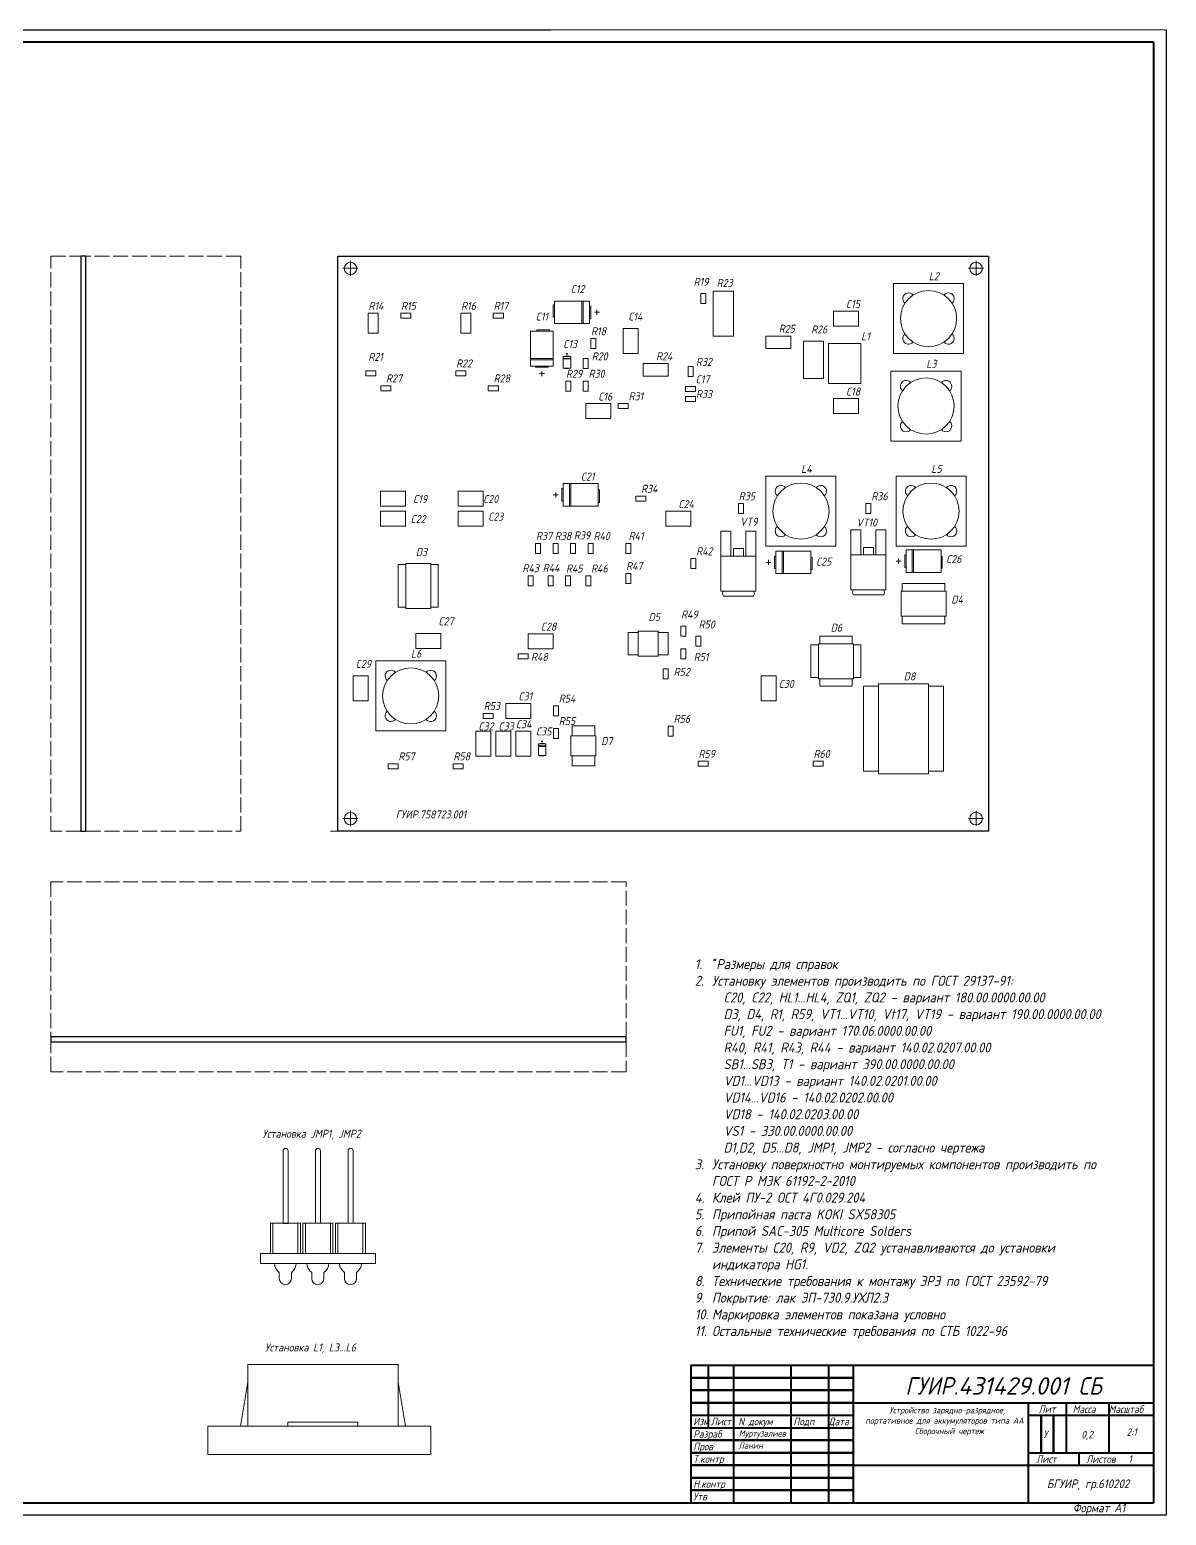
# Model space of a CAD drawing. Header units: millimetres. Extents: x 1142 to 3824, y -37 to 1280.
# Drawn here: x 2384 to 2838, y -3 to 591 of the extents above; entities that cross this region are included whole.
import ezdxf

# ---------------------------------------------------------------- set-up
doc = ezdxf.new("R2010")
doc.units = ezdxf.units.MM
doc.header["$LTSCALE"] = 0.5
doc.linetypes.add('ACAD_ISO02W100', pattern=[15, 12, -3])
doc.linetypes.add('осевая2', pattern=[28.575, 19.05, -3.175, 3.175, -3.175])
doc.layers.get('0').update_dxf_attribs({"lineweight": 60})
for name, color, linetype in [('1-оси', 1, 'осевая2'), ('RAHMEN025', 7, 'Continuous'), ('TopOverlay', 2, 'Continuous')]:
    doc.layers.add(name, color=color, linetype=linetype)
doc.layers.add('TXT', color=220, linetype='Continuous', lineweight=20)
doc.layers.add('Рамка', color=7, linetype='Continuous', lineweight=60)
doc.styles.get("Standard").update_dxf_attribs({"font": 'isocpeui.ttf', "width": 0.9})

msp = doc.modelspace()

# ---------------------------------------------------------------- linework, layer by layer
at = {"color": 0, "lineweight": 40}
for p, q in [((2833, 585.75), (2018, 585.75)), ((2833, 1.75), (2833, 585.75)), ((2018, 1.75), (2833, 1.75))]:
    msp.add_line(p, q, dxfattribs=at)
at = {"color": 0}
for p, q in [((2648, 51.75), (2713, 51.75)), ((2648, 46.75), (2713, 46.75)), ((2788, 36.75), (2788, 21.75)), ((2793, 36.75), (2793, 21.75)), ((2648, 26.75), (2713, 26.75)), ((2648, 21.75), (2713, 21.75)), ((2648, 11.75), (2713, 11.75)), ((2648, 6.75), (2713, 6.75))]:
    msp.add_line(p, q, dxfattribs=at)
at = {"color": 0, "linetype": 'Continuous'}
for p, q in [((2648, 41.75), (2713, 41.75)), ((2713, 16.75), (2648, 16.75))]:
    msp.add_line(p, q, dxfattribs=at)
at = {"color": 0, "lineweight": 40}
for points in [[(2648, 56.75), (2833, 56.75)], [(2648, 56.75), (2648, 1.75)], [(2655, 56.75), (2655, 31.75)], [(2665, 56.75), (2665, 1.75)], [(2688, 56.75), (2688, 1.75)], [(2703, 56.75), (2703, 1.75)], [(2713, 1.75), (2713, 56.75)], [(2713, 41.75), (2833, 41.75)], [(2783, 1.75), (2783, 41.75)], [(2798, 41.75), (2798, 22.75), (2798, 21.75)], [(2815, 41.75), (2815, 21.75)], [(2648, 36.75), (2713, 36.75)], [(2783, 36.75), (2833, 36.75)], [(2648, 31.75), (2713, 31.75)], [(2783, 21.75), (2833, 21.75)], [(2803, 21.75), (2803, 16.75)], [(2713, 16.75), (2833, 16.75)]]:
    msp.add_lwpolyline(points, dxfattribs=at)
at = {"layer": 'RAHMEN025', "color": 0}
for p, q in [((2838, 590.75), (2838, -3.25)), ((2838, -3.25), (1998, -3.25))]:
    msp.add_line(p, q, dxfattribs=at)
at = {"layer": 'TopOverlay', "color": 0, "linetype": 'ACAD_ISO02W100', "lineweight": 13}
for p, q in [((2392.23, 270.26), (2392.23, 500.26)), ((2392.23, 500.26), (2404.23, 500.26)), ((2468.23, 500.26), (2406.23, 500.26)), ((2468.23, 270.26), (2468.23, 500.26)), ((2404.23, 270.26), (2392.23, 270.26)), ((2406.23, 270.26), (2468.23, 270.26)), ((2622.23, 250), (2392.23, 250)), ((2392.23, 250), (2392.23, 188)), ((2622.23, 188), (2622.23, 250)), ((2392.23, 174), (2392.23, 186)), ((2622.23, 186), (2622.23, 174)), ((2622.23, 174), (2392.23, 174))]:
    msp.add_line(p, q, dxfattribs=at)
at = {"layer": 'TopOverlay', "color": 0, "lineweight": 30}
for p, q in [((2406.23, 500.26), (2404.23, 500.26)), ((2404.23, 500.26), (2404.23, 270.26)), ((2406.23, 270.26), (2406.23, 500.26)), ((2507, 500.26), (2767, 500.26)), ((2507, 270.26), (2507, 500.26)), ((2767, 500.26), (2767, 270.26)), ((2404.23, 270.26), (2406.23, 270.26)), ((2767, 270.26), (2507, 270.26)), ((2622.23, 188), (2392.23, 188)), ((2392.23, 188), (2392.23, 186)), ((2392.23, 186), (2622.23, 186)), ((2622.23, 186), (2622.23, 188))]:
    msp.add_line(p, q, dxfattribs=at)
at = {"layer": 'TopOverlay', "color": 0, "lineweight": 13}
for p, q in [((2507, 500.26), (2509.5, 500.26)), ((2515, 495.38), (2509, 495.38)), ((2512, 498.38), (2512, 492.38)), ((2765, 495.38), (2759, 495.38)), ((2762, 498.38), (2762, 492.38)), ((2729, 489.26), (2729, 461.26)), ((2757, 489.26), (2729, 489.26)), ((2757, 461.26), (2757, 489.26)), ((2607.5, 482.26), (2593.5, 482.26)), ((2593.5, 482.26), (2593.5, 473.26)), ((2604.5, 473.26), (2604.5, 482.26)), ((2606.5, 482.26), (2605, 482.26)), ((2605, 482.26), (2605, 473.26)), ((2607.5, 473.26), (2607.5, 482.26)), ((2654, 485.26), (2652, 485.26)), ((2652, 485.26), (2652, 481.26)), ((2652, 481.26), (2654, 481.26)), ((2654, 481.26), (2654, 485.26)), ((2665, 486.26), (2657, 486.26)), ((2657, 486.26), (2657, 468.26)), ((2665, 486.26), (2665, 468.26)), ((2523.09, 477.38), (2519.09, 477.38)), ((2519.09, 477.38), (2519.09, 469.38)), ((2523.09, 469.38), (2523.09, 477.38)), ((2532.09, 477.38), (2532.09, 475.38)), ((2536.09, 477.38), (2532.09, 477.38)), ((2532.09, 475.38), (2536.09, 475.38)), ((2536.09, 475.38), (2536.09, 477.38)), ((2560.09, 477.38), (2556.09, 477.38)), ((2556.09, 477.38), (2556.09, 469.38)), ((2560.09, 469.38), (2560.09, 477.38)), ((2569.09, 477.38), (2569.09, 475.38)), ((2573.09, 477.38), (2569.09, 477.38)), ((2569.09, 475.38), (2573.09, 475.38)), ((2573.09, 475.38), (2573.09, 477.38)), ((2593, 475.76), (2593, 480.76)), ((2593, 480.76), (2593.5, 480.76)), ((2593.5, 475.76), (2593, 475.76)), ((2593.5, 475.26), (2593.5, 475.76)), ((2607.5, 480.26), (2608, 480.26)), ((2607.5, 475.26), (2608, 475.26)), ((2608, 475.26), (2608, 480.26)), ((2608, 480.26), (2608, 480.26)), ((2609.5, 477.76), (2611.5, 477.76)), ((2610.5, 478.76), (2610.5, 476.76)), ((2715, 478.26), (2705, 478.26)), ((2705, 478.26), (2705, 472.26)), ((2715, 472.26), (2715, 478.26)), ((2519.09, 469.38), (2523.09, 469.38)), ((2556.09, 469.38), (2560.09, 469.38)), ((2593, 470.26), (2584, 470.26)), ((2584, 470.26), (2584, 456.26)), ((2586, 470.26), (2586.5, 470.26)), ((2586.5, 470.26), (2586.5, 470.76)), ((2586.5, 470.76), (2591.5, 470.76)), ((2591.5, 470.76), (2591.5, 470.26)), ((2593, 456.26), (2593, 470.26)), ((2593.5, 473.26), (2607.5, 473.26)), ((2627, 471.26), (2621, 471.26)), ((2621, 471.26), (2621, 461.26)), ((2627, 461.26), (2627, 471.26)), ((2705, 472.26), (2715, 472.26)), ((2610, 467.26), (2608, 467.26)), ((2608, 467.26), (2608, 463.26)), ((2610, 463.26), (2610, 467.26)), ((2657, 468.26), (2665, 468.26)), ((2688, 468.26), (2678, 468.26)), ((2678, 468.26), (2678, 463.26)), ((2688, 463.26), (2688, 468.26)), ((2693, 466.26), (2693, 451.26)), ((2701, 466.26), (2693, 466.26)), ((2701, 466.26), (2701, 451.26)), ((2716, 465.26), (2703, 465.26)), ((2703, 465.26), (2703, 449.26)), ((2716, 449.26), (2716, 465.26)), ((2584, 459.26), (2593, 459.26)), ((2593, 458.76), (2584, 458.76)), ((2593, 457.26), (2593, 458.76)), ((2597, 460.09), (2597, 455.42)), ((2600, 460.09), (2597, 460.09)), ((2597, 459.76), (2597, 459.26)), ((2597, 459.26), (2600, 459.26)), ((2600, 459.09), (2597, 459.09)), ((2599.33, 460.26), (2597.67, 460.26)), ((2597.67, 460.26), (2597.67, 460.26)), ((2597.67, 460.09), (2597.67, 460.26)), ((2598.17, 461.09), (2598.83, 461.09)), ((2598.5, 460.76), (2598.5, 461.42)), ((2599.33, 460.09), (2599.33, 460.26)), ((2600, 455.42), (2600, 460.09)), ((2607, 459.26), (2605, 459.26)), ((2605, 459.26), (2605, 455.26)), ((2607, 455.26), (2607, 459.26)), ((2608, 463.26), (2610, 463.26)), ((2621, 461.26), (2627, 461.26)), ((2678, 463.26), (2688, 463.26)), ((2729, 461.26), (2757, 461.26)), ((2518.09, 454.38), (2518.09, 452.38)), ((2522.09, 454.38), (2518.09, 454.38)), ((2518.09, 452.38), (2522.09, 452.38)), ((2522.09, 452.38), (2522.09, 454.38)), ((2554.09, 454.38), (2554.09, 452.38)), ((2558.09, 454.38), (2554.09, 454.38)), ((2554.09, 452.38), (2558.09, 452.38)), ((2558.09, 452.38), (2558.09, 454.38)), ((2584, 456.26), (2593, 456.26)), ((2586, 456.26), (2586, 455.76)), ((2586, 455.76), (2591, 455.76)), ((2589.5, 453.26), (2587.5, 453.26)), ((2588.5, 454.26), (2588.5, 452.26)), ((2591, 456.26), (2591, 455.76)), ((2591, 455.76), (2591, 455.76)), ((2597, 455.42), (2600, 455.42)), ((2597.5, 455.26), (2597.5, 455.42)), ((2599.17, 455.26), (2597.5, 455.26)), ((2599.33, 455.42), (2599.17, 455.42)), ((2599.17, 455.42), (2599.17, 455.26)), ((2605, 455.26), (2607, 455.26)), ((2639, 457.26), (2629, 457.26)), ((2629, 457.26), (2629, 452.26)), ((2629, 452.26), (2639, 452.26)), ((2639, 452.26), (2639, 457.26)), ((2648.91, 456.15), (2646.91, 456.15)), ((2646.91, 456.15), (2646.91, 452.15)), ((2646.91, 452.15), (2648.91, 452.15)), ((2648.91, 452.15), (2648.91, 456.15)), ((2728, 454.26), (2728, 426.26)), ((2756, 454.26), (2728, 454.26)), ((2756, 426.26), (2756, 454.26)), ((2524.09, 448.38), (2524.09, 446.38)), ((2528.09, 448.38), (2524.09, 448.38)), ((2524.09, 446.38), (2528.09, 446.38)), ((2528.09, 446.38), (2528.09, 448.38)), ((2567.09, 448.38), (2567.09, 446.38)), ((2571.09, 448.38), (2567.09, 448.38)), ((2567.09, 446.38), (2571.09, 446.38)), ((2571.09, 446.38), (2571.09, 448.38)), ((2600, 450.26), (2598, 450.26)), ((2598, 450.26), (2598, 446.26)), ((2598, 446.26), (2600, 446.26)), ((2600, 446.26), (2600, 450.26)), ((2607, 450.26), (2605, 450.26)), ((2605, 450.26), (2605, 446.26)), ((2605, 446.26), (2607, 446.26)), ((2607, 446.26), (2607, 450.26)), ((2645.91, 448.15), (2645.91, 446.15)), ((2649.91, 448.15), (2645.91, 448.15)), ((2645.91, 446.15), (2649.91, 446.15)), ((2649.91, 446.15), (2649.91, 448.15)), ((2693, 451.26), (2701, 451.26)), ((2703, 449.26), (2716, 449.26)), ((2616, 441.26), (2606, 441.26)), ((2606, 441.26), (2606, 435.26)), ((2616, 435.26), (2616, 441.26)), ((2619, 441.26), (2619, 439.26)), ((2623, 441.26), (2619, 441.26)), ((2623, 439.26), (2623, 441.26)), ((2645.91, 444.15), (2645.91, 442.15)), ((2649.91, 444.15), (2645.91, 444.15)), ((2645.91, 442.15), (2649.91, 442.15)), ((2649.91, 442.15), (2649.91, 444.15)), ((2715, 443.26), (2705, 443.26)), ((2705, 443.26), (2705, 437.26)), ((2715, 437.26), (2715, 443.26)), ((2606, 435.26), (2616, 435.26)), ((2619, 439.26), (2623, 439.26)), ((2705, 437.26), (2715, 437.26)), ((2728, 426.26), (2756, 426.26)), ((2678, 412.26), (2678, 384.26)), ((2706, 412.26), (2678, 412.26)), ((2706, 384.26), (2706, 412.26)), ((2730, 412.26), (2730, 384.26)), ((2758, 412.26), (2730, 412.26)), ((2758, 384.26), (2758, 412.26)), ((2534, 406.26), (2524, 406.26)), ((2524, 406.26), (2524, 400.26)), ((2534, 400.26), (2534, 406.26)), ((2565, 406.26), (2555, 406.26)), ((2555, 406.26), (2555, 400.26)), ((2565, 400.26), (2565, 406.26)), ((2595, 404.76), (2593, 404.76)), ((2594, 403.76), (2594, 405.76)), ((2597, 407.26), (2596.5, 407.26)), ((2596.5, 407.26), (2596.5, 402.26)), ((2611, 409.26), (2597, 409.26)), ((2597, 409.26), (2597, 400.26)), ((2599.5, 400.26), (2599.5, 409.26)), ((2600, 409.26), (2600, 400.26)), ((2611, 400.26), (2611, 409.26)), ((2611, 407.26), (2611, 406.76)), ((2611, 406.76), (2611.5, 406.76)), ((2611.5, 406.76), (2611.5, 401.76)), ((2626, 404.26), (2626, 402.26)), ((2630, 404.26), (2626, 404.26)), ((2630, 402.26), (2630, 404.26)), ((2524, 400.26), (2534, 400.26)), ((2534, 398.26), (2524, 398.26)), ((2524, 398.26), (2524, 392.26)), ((2534, 392.26), (2534, 398.26)), ((2555, 400.26), (2565, 400.26)), ((2565, 398.26), (2555, 398.26)), ((2555, 398.26), (2555, 392.26)), ((2565, 392.26), (2565, 398.26)), ((2596.5, 402.26), (2596.5, 402.26)), ((2597, 402.26), (2596.5, 402.26)), ((2597, 400.26), (2611, 400.26)), ((2598, 400.26), (2599.5, 400.26)), ((2611.5, 401.76), (2611, 401.76)), ((2626, 402.26), (2630, 402.26)), ((2648, 398.26), (2638, 398.26)), ((2638, 398.26), (2638, 392.26)), ((2648, 392.26), (2648, 398.26)), ((2669, 401.26), (2667, 401.26)), ((2667, 401.26), (2667, 397.26)), ((2669, 397.26), (2669, 401.26)), ((2720, 401.26), (2718, 401.26)), ((2718, 401.26), (2718, 397.26)), ((2720, 397.26), (2720, 401.26)), ((2524, 392.26), (2534, 392.26)), ((2555, 392.26), (2565, 392.26)), ((2638, 392.26), (2648, 392.26)), ((2667, 397.26), (2669, 397.26)), ((2718, 397.26), (2720, 397.26)), ((2660, 380.26), (2660, 390.26)), ((2660, 390.26), (2664, 390.26)), ((2664, 380.26), (2664, 390.26)), ((2674, 390.26), (2670, 390.26)), ((2670, 380.26), (2670, 390.26)), ((2674, 380.26), (2674, 390.26)), ((2712, 380.76), (2712, 390.76)), ((2712, 390.76), (2716, 390.76)), ((2716, 380.76), (2716, 390.76)), ((2726, 390.76), (2722, 390.76)), ((2722, 380.76), (2722, 390.76)), ((2726, 380.76), (2726, 390.76)), ((2587.99, 385.38), (2585.99, 385.38)), ((2585.99, 385.38), (2585.99, 381.38)), ((2585.99, 381.38), (2587.99, 381.38)), ((2587.99, 381.38), (2587.99, 385.38)), ((2594.99, 385.38), (2592.99, 385.38)), ((2592.99, 385.38), (2592.99, 381.38)), ((2592.99, 381.38), (2594.99, 381.38)), ((2594.99, 381.38), (2594.99, 385.38)), ((2601.99, 385.38), (2599.99, 385.38)), ((2599.99, 385.38), (2599.99, 381.38)), ((2599.99, 381.38), (2601.99, 381.38)), ((2601.99, 381.38), (2601.99, 385.38)), ((2608.99, 385.38), (2606.99, 385.38)), ((2606.99, 385.38), (2606.99, 381.38)), ((2606.99, 381.38), (2608.99, 381.38)), ((2608.99, 381.38), (2608.99, 385.38)), ((2623.99, 385.38), (2621.99, 385.38)), ((2621.99, 385.38), (2621.99, 381.38)), ((2621.99, 381.38), (2623.99, 381.38)), ((2623.99, 381.38), (2623.99, 385.38)), ((2674, 380.26), (2660, 380.26)), ((2660, 380.26), (2660, 366.26)), ((2665, 380.26), (2665, 383.26)), ((2665, 383.26), (2669, 383.26)), ((2669, 380.26), (2669, 383.26)), ((2674, 366.26), (2674, 380.26)), ((2678, 384.26), (2706, 384.26)), ((2682, 380.26), (2681.5, 380.26)), ((2681.5, 380.26), (2681.5, 375.26)), ((2696, 382.26), (2682, 382.26)), ((2682, 382.26), (2682, 373.26)), ((2684.5, 373.26), (2684.5, 382.26)), ((2685, 382.26), (2685, 373.26)), ((2696, 373.26), (2696, 382.26)), ((2696, 380.26), (2696, 379.76)), ((2726, 380.76), (2712, 380.76)), ((2712, 380.76), (2712, 366.76)), ((2717, 380.76), (2717, 383.76)), ((2717, 383.76), (2721, 383.76)), ((2721, 380.76), (2721, 383.76)), ((2726, 366.76), (2726, 380.76)), ((2730, 384.26), (2758, 384.26)), ((2734, 380.76), (2733.5, 380.76)), ((2733.5, 380.76), (2733.5, 375.76)), ((2748, 382.76), (2734, 382.76)), ((2734, 382.76), (2734, 373.76)), ((2736.5, 373.76), (2736.5, 382.76)), ((2737, 382.76), (2737, 373.76)), ((2748, 373.76), (2748, 382.76)), ((2748, 380.76), (2748, 380.26)), ((2748, 380.26), (2748.5, 380.26)), ((2748.5, 380.26), (2748.5, 375.26)), ((2531.09, 359.88), (2531.09, 376.88)), ((2531.09, 376.88), (2534.09, 376.88)), ((2544.09, 377.38), (2534.09, 377.38)), ((2534.09, 377.38), (2534.09, 359.38)), ((2544.09, 359.38), (2544.09, 377.38)), ((2547.09, 376.88), (2544.09, 376.88)), ((2547.09, 376.88), (2547.09, 359.88)), ((2650, 379.26), (2648, 379.26)), ((2648, 379.26), (2648, 375.26)), ((2648, 375.26), (2650, 375.26)), ((2650, 375.26), (2650, 379.26)), ((2680, 377.76), (2678, 377.76)), ((2679, 376.76), (2679, 378.76)), ((2681.5, 375.26), (2681.5, 375.26)), ((2682, 375.26), (2681.5, 375.26)), ((2696, 379.76), (2696.5, 379.76)), ((2696.5, 374.76), (2696, 374.76)), ((2696.5, 379.76), (2696.5, 374.76)), ((2732, 378.26), (2730, 378.26)), ((2731, 377.26), (2731, 379.26)), ((2733.5, 375.76), (2733.5, 375.76)), ((2734, 375.76), (2733.5, 375.76)), ((2748.5, 375.26), (2748, 375.26)), ((2584.99, 372.38), (2582.99, 372.38)), ((2582.99, 372.38), (2582.99, 368.38)), ((2582.99, 368.38), (2584.99, 368.38)), ((2584.99, 368.38), (2584.99, 372.38)), ((2592.99, 372.38), (2590.99, 372.38)), ((2590.99, 372.38), (2590.99, 368.38)), ((2590.99, 368.38), (2592.99, 368.38)), ((2592.99, 368.38), (2592.99, 372.38)), ((2599.99, 372.38), (2597.99, 372.38)), ((2597.99, 372.38), (2597.99, 368.38)), ((2597.99, 368.38), (2599.99, 368.38)), ((2599.99, 368.38), (2599.99, 372.38)), ((2607.99, 372.38), (2605.99, 372.38)), ((2605.99, 372.38), (2605.99, 368.38)), ((2605.99, 368.38), (2607.99, 368.38)), ((2607.99, 368.38), (2607.99, 372.38)), ((2623.99, 373.38), (2621.99, 373.38)), ((2621.99, 373.38), (2621.99, 369.38)), ((2621.99, 369.38), (2623.99, 369.38)), ((2623.99, 369.38), (2623.99, 373.38)), ((2682, 373.26), (2696, 373.26)), ((2683, 373.26), (2684.5, 373.26)), ((2732.5, 369.26), (2749.5, 369.26)), ((2732.5, 369.26), (2732.5, 366.26)), ((2734, 373.76), (2748, 373.76)), ((2735, 373.76), (2736.5, 373.76)), ((2749.5, 369.26), (2749.5, 366.26)), ((2660, 366.26), (2674, 366.26)), ((2661, 366.26), (2660.5, 365.26)), ((2661, 364.26), (2660.5, 365.26)), ((2673, 364.26), (2661, 364.26)), ((2673, 366.26), (2673.5, 365.26)), ((2673, 364.26), (2673.5, 365.26)), ((2712, 366.76), (2726, 366.76)), ((2713, 366.76), (2712.5, 365.76)), ((2713, 364.76), (2712.5, 365.76)), ((2725, 364.76), (2713, 364.76)), ((2725, 366.76), (2725.5, 365.76)), ((2725, 364.76), (2725.5, 365.76)), ((2750, 366.26), (2732, 366.26)), ((2732, 366.26), (2732, 356.26)), ((2750, 356.26), (2750, 366.26)), ((2534.09, 359.88), (2531.09, 359.88)), ((2534.09, 359.38), (2534.09, 359.88)), ((2534.09, 359.38), (2544.09, 359.38)), ((2547.09, 359.88), (2544.09, 359.88)), ((2646, 352.26), (2644, 352.26)), ((2644, 352.26), (2644, 348.26)), ((2646, 348.26), (2646, 352.26)), ((2732, 356.26), (2750, 356.26)), ((2732.5, 353.26), (2732.5, 356.26)), ((2749.5, 353.26), (2732.5, 353.26)), ((2750, 356.26), (2749.5, 356.26)), ((2749.5, 356.26), (2749.5, 353.26)), ((2548.09, 349.38), (2538.09, 349.38)), ((2538.09, 349.38), (2538.09, 343.38)), ((2548.09, 343.38), (2548.09, 349.38)), ((2593, 349.25), (2583, 349.25)), ((2583, 349.25), (2583, 343.25)), ((2593, 343.25), (2593, 349.25)), ((2623, 349.76), (2623, 340.76)), ((2627, 349.76), (2623, 349.76)), ((2627, 350.26), (2627, 340.26)), ((2635, 350.26), (2627, 350.26)), ((2635, 340.26), (2635, 350.26)), ((2635, 350.26), (2635, 350.26)), ((2635, 350.26), (2635, 349.76)), ((2635, 350.26), (2635, 349.76)), ((2635, 349.76), (2639, 349.76)), ((2639, 349.76), (2639, 341.26)), ((2644, 348.26), (2646, 348.26)), ((2652, 348.26), (2650, 348.26)), ((2650, 348.26), (2650, 344.26)), ((2652, 344.26), (2652, 348.26)), ((2699, 344.76), (2696, 344.76)), ((2696, 344.76), (2696, 331.76)), ((2699, 345.26), (2699, 331.26)), ((2713, 345.26), (2699, 345.26)), ((2699, 345.26), (2699.5, 345.26)), ((2699, 345.26), (2699, 344.76)), ((2699.5, 345.26), (2699.5, 348.26)), ((2699.5, 348.26), (2711.5, 348.26)), ((2711.5, 348.26), (2712.5, 348.26)), ((2712.5, 348.26), (2712.5, 345.26)), ((2713, 331.26), (2713, 345.26)), ((2716, 344.76), (2713, 344.76)), ((2716, 331.76), (2716, 344.76)), ((2538.09, 343.38), (2548.09, 343.38)), ((2579, 341.25), (2579, 339.25)), ((2583, 341.25), (2579, 341.25)), ((2579, 339.25), (2583, 339.25)), ((2583, 343.25), (2593, 343.25)), ((2583, 339.25), (2583, 341.25)), ((2623, 340.76), (2627, 340.76)), ((2627, 340.26), (2635, 340.26)), ((2635, 340.26), (2635, 340.76)), ((2635, 340.76), (2639, 340.76)), ((2639, 340.76), (2639, 341.26)), ((2646, 343.26), (2644, 343.26)), ((2644, 343.26), (2644, 339.26)), ((2644, 339.26), (2646, 339.26)), ((2646, 339.26), (2646, 343.26)), ((2650, 344.26), (2652, 344.26)), ((2522.09, 338.38), (2522.09, 310.38)), ((2550.09, 338.38), (2522.09, 338.38)), ((2550.09, 310.38), (2550.09, 338.38)), ((2639, 335.26), (2637, 335.26)), ((2637, 335.26), (2637, 331.26)), ((2639, 331.26), (2639, 335.26)), ((2519.09, 332.38), (2513.09, 332.38)), ((2513.09, 332.38), (2513.09, 322.38)), ((2519.09, 322.38), (2519.09, 332.38)), ((2637, 331.26), (2639, 331.26)), ((2682.09, 332.38), (2676.09, 332.38)), ((2676.09, 332.38), (2676.09, 322.38)), ((2682.09, 322.38), (2682.09, 332.38)), ((2696, 331.76), (2699, 331.76)), ((2699, 331.26), (2713, 331.26)), ((2699.5, 328.26), (2699.5, 331.26)), ((2712.5, 328.26), (2699.5, 328.26)), ((2712.5, 331.26), (2712.5, 328.26)), ((2713, 331.76), (2716, 331.76)), ((2717, 294.26), (2717, 328.26)), ((2717, 328.26), (2723, 328.26)), ((2743, 329.26), (2723, 329.26)), ((2723, 329.26), (2723, 293.26)), ((2743, 293.26), (2743, 329.26)), ((2749, 328.26), (2743, 328.26)), ((2749, 328.26), (2749, 294.26)), ((2513.09, 322.38), (2519.09, 322.38)), ((2584.09, 321.38), (2574.09, 321.38)), ((2574.09, 321.38), (2574.09, 315.38)), ((2584.09, 315.38), (2584.09, 321.38)), ((2676.09, 322.38), (2682.09, 322.38)), ((2565.09, 317.38), (2565.09, 315.38)), ((2569.09, 317.38), (2565.09, 317.38)), ((2565.09, 315.38), (2569.09, 315.38)), ((2569.09, 315.38), (2569.09, 317.38)), ((2574.09, 315.38), (2584.09, 315.38)), ((2595.09, 320.38), (2593.09, 320.38)), ((2593.09, 320.38), (2593.09, 316.38)), ((2593.09, 316.38), (2595.09, 316.38)), ((2595.09, 316.38), (2595.09, 320.38)), ((2522.09, 310.38), (2550.09, 310.38)), ((2568.09, 310.26), (2562.09, 310.26)), ((2562.09, 310.26), (2562.09, 300.26)), ((2568.09, 300.26), (2568.09, 310.26)), ((2576.09, 310.26), (2570.09, 310.26)), ((2570.09, 310.26), (2570.09, 300.26)), ((2576.09, 300.26), (2576.09, 310.26)), ((2584.09, 310.26), (2578.09, 310.26)), ((2578.09, 310.26), (2578.09, 300.26)), ((2584.09, 300.26), (2584.09, 310.26)), ((2595.09, 311.38), (2593.09, 311.38)), ((2593.09, 311.38), (2593.09, 307.38)), ((2595.09, 307.38), (2595.09, 311.38)), ((2600.59, 308.38), (2600.59, 312.38)), ((2600.59, 312.38), (2609.09, 312.38)), ((2609.59, 312.38), (2609.09, 312.38)), ((2609.59, 308.38), (2609.59, 312.38)), ((2641, 312.26), (2639, 312.26)), ((2639, 312.26), (2639, 308.26)), ((2641, 308.26), (2641, 312.26)), ((2587.09, 305.21), (2587.09, 300.55)), ((2590.09, 305.21), (2587.09, 305.21)), ((2587.09, 304.88), (2587.09, 304.38)), ((2587.09, 304.38), (2590.09, 304.38)), ((2590.09, 304.21), (2587.09, 304.21)), ((2589.42, 305.38), (2587.75, 305.38)), ((2587.75, 305.38), (2587.75, 305.38)), ((2587.75, 305.21), (2587.75, 305.38)), ((2588.25, 306.21), (2588.92, 306.21)), ((2588.59, 305.88), (2588.59, 306.55)), ((2589.42, 305.21), (2589.42, 305.38)), ((2590.09, 300.55), (2590.09, 305.21)), ((2593.09, 307.38), (2595.09, 307.38)), ((2610.09, 308.38), (2600.09, 308.38)), ((2600.09, 308.38), (2600.09, 300.38)), ((2600.09, 308.38), (2600.09, 308.38)), ((2600.09, 308.38), (2600.59, 308.38)), ((2600.09, 308.38), (2600.59, 308.38)), ((2610.09, 308.38), (2609.59, 308.38)), ((2610.09, 300.38), (2610.09, 308.38)), ((2639, 308.26), (2641, 308.26)), ((2527, 297.26), (2527, 295.26)), ((2531, 297.26), (2527, 297.26)), ((2531, 295.26), (2531, 297.26)), ((2553, 297.26), (2553, 295.26)), ((2557, 297.26), (2553, 297.26)), ((2557, 295.26), (2557, 297.26)), ((2562.09, 300.26), (2568.09, 300.26)), ((2570.09, 300.26), (2576.09, 300.26)), ((2578.09, 300.26), (2584.09, 300.26)), ((2587.09, 300.55), (2590.09, 300.55)), ((2587.59, 300.38), (2587.59, 300.55)), ((2589.25, 300.38), (2587.59, 300.38)), ((2589.42, 300.55), (2589.25, 300.55)), ((2589.25, 300.55), (2589.25, 300.38)), ((2600.09, 300.38), (2610.09, 300.38)), ((2600.59, 300.38), (2600.59, 296.38)), ((2609.59, 296.38), (2609.59, 300.38)), ((2650.91, 298.26), (2650.91, 296.26)), ((2654.91, 298.26), (2650.91, 298.26)), ((2654.91, 296.26), (2654.91, 298.26)), ((2696.91, 298.26), (2696.91, 296.26)), ((2700.91, 298.26), (2696.91, 298.26)), ((2700.91, 296.26), (2700.91, 298.26)), ((2527, 295.26), (2531, 295.26)), ((2553, 295.26), (2557, 295.26)), ((2600.59, 296.38), (2609.59, 296.38)), ((2650.91, 296.26), (2654.91, 296.26)), ((2696.91, 296.26), (2700.91, 296.26)), ((2723, 294.26), (2717, 294.26)), ((2723, 293.26), (2743, 293.26)), ((2749, 294.26), (2743, 294.26)), ((2515, 275.38), (2509, 275.38)), ((2512, 278.38), (2512, 272.38)), ((2765, 275.38), (2759, 275.38)), ((2762, 278.38), (2762, 272.38)), ((2507, 270.26), (2504, 270.26)), ((2480, 101.49), (2480, 113.49)), ((2480, 113.49), (2492, 113.49)), ((2481, 113.49), (2481, 101.49)), ((2491, 113.49), (2491, 101.49)), ((2492, 113.49), (2492, 101.49)), ((2493, 101.49), (2493, 113.49)), ((2493, 113.49), (2505, 113.49)), ((2494, 113.49), (2494, 101.49)), ((2504, 113.49), (2504, 101.49)), ((2505, 113.49), (2505, 101.49)), ((2506, 101.49), (2506, 113.49)), ((2506, 113.49), (2518, 113.49)), ((2507, 113.49), (2507, 101.49)), ((2517, 113.49), (2517, 101.49)), ((2518, 113.49), (2518, 101.49)), ((2471, 50), (2468, 32.38)), ((2531, 50), (2534, 32.38))]:
    msp.add_line(p, q, dxfattribs=at)
for points in [[(2487.09, 142.46), (2487.09, 113.46), (2485.09, 113.46), (2485.09, 142.46)], [(2500.01, 142.49), (2500.01, 113.49), (2498.01, 113.49), (2498.01, 142.49)], [(2513.05, 142.5), (2513.05, 113.5), (2511.05, 113.5), (2511.05, 142.5)], [(2483.57, 91.46), (2483.57, 93.88)], [(2488.41, 93.88), (2488.41, 91.46)], [(2496.52, 91.42), (2496.52, 93.84)], [(2501.36, 93.84), (2501.36, 91.42)], [(2509.58, 91.44), (2509.58, 93.86)], [(2514.42, 93.86), (2514.42, 91.44)], [(2499.58, 21), (2455, 21), (2455, 32.38), (2499.58, 32.38)], [(2499.58, 21), (2544.16, 21), (2544.16, 32.38), (2499.58, 32.38)]]:
    msp.add_lwpolyline(points, dxfattribs=at)
for points in [[(2476, 101.49), (2522, 101.49), (2522, 97.49), (2476, 97.49)], [(2471, 32.38), (2531, 32.38), (2531, 57), (2471, 57)], [(2487, 32.38), (2515, 32.38), (2515, 34), (2487, 34)], [(2489, 32.38), (2521.87, 32.38), (2521.87, 32.38), (2489, 32.38)]]:
    msp.add_lwpolyline(points, close=True, dxfattribs=at)
for centre, radius in [((2512, 495.26), 2.5), ((2762, 495.26), 2.5), ((2743, 475.26), 11.23), ((2742, 440.26), 11.23), ((2692, 398.26), 11.23), ((2744, 398.26), 11.23), ((2536.09, 324.38), 11.23), ((2512, 275.26), 2.5), ((2762, 275.26), 2.5)]:
    msp.add_circle(centre, radius, dxfattribs=at)
for centre, radius, start, end in [((2735.06, 483.2), 2.33, 39.03745, 230.96255), ((2750.94, 483.2), 2.33, 309.03745, 140.96255), ((2735.06, 467.32), 2.33, 129.03745, 320.96255), ((2750.94, 467.32), 2.33, 219.03745, 50.96255), ((2734.06, 448.2), 2.33, 39.03745, 230.96255), ((2749.94, 448.2), 2.33, 309.03745, 140.96255), ((2734.06, 432.32), 2.33, 129.03745, 320.96255), ((2749.94, 432.32), 2.33, 219.03745, 50.96255), ((2684.06, 406.2), 2.33, 39.03745, 230.96255), ((2699.94, 406.2), 2.33, 309.03745, 140.96255), ((2736.06, 406.2), 2.33, 39.03745, 230.96255), ((2751.94, 406.2), 2.33, 309.03745, 140.96255), ((2684.06, 390.32), 2.33, 129.03745, 320.96255), ((2699.94, 390.32), 2.33, 219.03745, 50.96255), ((2736.06, 390.32), 2.33, 129.03745, 320.96255), ((2751.94, 390.32), 2.33, 219.03745, 50.96255), ((2528.15, 332.32), 2.33, 39.03745, 230.96255), ((2544.03, 332.32), 2.33, 309.03745, 140.96255), ((2528.15, 316.44), 2.33, 129.03745, 320.96255), ((2544.03, 316.44), 2.33, 219.03745, 50.96255), ((2486.09, 142.46), 1, 0, 180), ((2499.01, 142.49), 1, 0, 180), ((2512.05, 142.5), 1, 0, 180), ((2485.99, 97.51), 4.36, 180, 236.30993), ((2485.99, 97.51), 4.36, 303.69007, 0), ((2498.94, 97.47), 4.36, 180, 236.30993), ((2498.94, 97.47), 4.36, 303.69007, 0), ((2512, 97.49), 4.36, 180, 236.30993), ((2512, 97.49), 4.36, 303.69007, 0), ((2485.99, 91.46), 2.42, 180, 0), ((2498.94, 91.42), 2.42, 180, 0), ((2512, 91.44), 2.42, 180, 0)]:
    msp.add_arc(centre, radius, start, end, dxfattribs=at)
at = {"layer": 'TXT', "color": 0}
msp.add_line((2592, 590.75), (2838, 590.75), dxfattribs=at)
at = {"layer": 'Рамка', "color": 0, "lineweight": -2}
msp.add_line((1998, 590.75), (2592, 590.75), dxfattribs=at)

# ---------------------------------------------------------------- texts
at = {"color": 0, "width": 0.9}
for s, height, p in [('Изм', 3, (2649, 32.75)), ('Лист', 3, (2656, 32.75)), ('N докум', 3, (2667, 32.75)), ('Подп', 3, (2689, 32.75)), ('Дата', 3, (2703, 32.75)), ('Лит', 3, (2787, 37.75)), ('Масса', 3, (2800.63, 37.66)), ('Масштаб', 3, (2815, 37.66)), ('Разраб', 3, (2649, 27.75)), ('Муртузалиев', 2.5, (2667.19, 28.2)), ('у', 3, (2789.17, 28.57)), ('0,2', 3, (2804.09, 27.52)), ('2:1', 3, (2822.15, 28.52)), ('Пров', 3, (2649, 22.75)), ('Ланин', 2.5, (2667.04, 23.34)), ('Т.контр', 3, (2649, 17.75)), ('Лист', 3, (2786, 17.75)), ('Листов   1', 3, (2806, 17.75)), ('Н.контр', 3, (2649, 7.75)), ('БГУИР, гр.610202', 3.5, (2790.3, 7.6)), ('Утв', 3, (2649, 2.75))]:
    msp.add_text(s, height=height, dxfattribs=at).set_placement(p)
at = {"color": 0, "linetype": 'Continuous', "lineweight": 70, "width": 0.9}
msp.add_text('Формат А1', height=3.5, dxfattribs=at).set_placement((2800.66, -2.05))
at = {"color": 0, "insert": (2773, 48.48), "char_height": 7, "width": 120, "attachment_point": 5}
msp.add_mtext('{\\fISOCPEUR|b0|i1|c204|p34;ГУИР}.{\\W1;\\C256;4\\fISOCPEUR|b0|i1|c204|p34;31429\\fISOCPEUR|b0|i1|c0|p34;.001\\fISOCPEUR|b0|i1|c204|p34;\\W0.9;\\C0; СБ}', dxfattribs=at)
at = {"color": 0, "lineweight": 20, "insert": (2710.11, 40.02), "char_height": 5, "width": 76.0381, "attachment_point": 1}
msp.add_mtext('{\\fISOCPEUR|b0|i1|c204|p34;      \\H0.5x;Устройство зарядно-разрядное, \\P\\pxt1;     портативное для аккумуляторов типа АА\\P\\ptz;                  Сборочный чертеж\\H2x; }', dxfattribs=at)
at = {"layer": '1-оси', "color": 0, "lineweight": -2, "insert": (2645.63, 220.49), "char_height": 4, "attachment_point": 1}
msp.add_mtext_dynamic_manual_height_columns('\\A1;\\pxi-1.7082,l2.7082,t2.7082;1.^I{\\H0.7x;\\S*^ ;\\fISOCPEUR|b0|i1|c204|p34;\\H1.42857x;Размеры для справок\\P\\pi-3,l4,t4;}2.^I{\\fISOCPEUR|b0|i1|c204|p34;Установку элементов производить по ГОСТ }29137-91: {\\fISOCPEUR|b0|i1|c204|p34;\\P     }C20, C22, HL{\\fISOCPEUR|b0|i1|c204|p34;1...}HL4, ZQ1, ZQ2 - {\\fISOCPEUR|b0|i1|c204|p34;вариант 180.00.0000.00.00}\\P     D3, D4, R1, R59, VT1...VT10, Vt17, VT19 - {\\fISOCPEUR|b0|i1|c204|p34;вариант 190.00.0000.00.00}\\P     FU1, FU2 - {\\fISOCPEUR|b0|i1|c204|p34;вариант 170.06.0000.00.00}\\P     R40, R41, R43, R44 - {\\fISOCPEUR|b0|i1|c204|p34;вариант 140.02.0207.00.00}\\P     SB1...SB3, T1 - {\\fISOCPEUR|b0|i1|c204|p34;вариант 390.00.0000.00.00}\\P     VD1...VD13 - {\\fISOCPEUR|b0|i1|c204|p34;вариант 140.02.0201.00.00}\\P     VD14...VD16 - {\\fISOCPEUR|b0|i1|c204|p34;140.02.0202.00.00}\\P     VD18 - {\\fISOCPEUR|b0|i1|c204|p34;140.02.0203.00.00}\\P     VS1 - {\\fISOCPEUR|b0|i1|c204|p34;330.00.0000.00.00}\\P     D1,D2, D5...D8, JMP1, JMP2 - {\\fISOCPEUR|b0|i1|c204|p34;согласно чертежа}\\P3.^I{\\fISOCPEUR|b0|i1|c204|p34;Установку поверхностно монтируемых компонентов производить по ГОСТ Р МЭК 61192-2-2010\\P}4.^I{\\fISOCPEUR|b0|i1|c204|p34;Клей ПУ-2 ОСТ 4Г0.029.204\\P}5.^I{\\fISOCPEUR|b0|i1|c204|p34;Припойная паста }KOKI SX58305{\\fISOCPEUR|b0|i1|c204|p34;\\P\\A0;\\fISOCPEUR|b0|i1|c0|p34;6.^I\\fISOCPEUR|b0|i1|c204|p34;Припой \\fISOCPEUR|b0|i1|c0|p34;SAC-305 Multicore Solders\\P7.^I\\fISOCPEUR|b0|i1|c204|p34;Элементы С20, \\fISOCPEUR|b0|i1|c0|p34;R9, VD2, ZQ2 \\fISOCPEUR|b0|i1|c204|p34;устанавливаются до установки индикатора \\fISOCPEUR|b0|i1|c0|p34;HG1.\\P}8.^I{\\fISOCPEUR|b0|i1|c204|p34;Технические требования к монтажу ЭРЭ по ГОСТ 23592-79\\P}9.^I{\\fISOCPEUR|b0|i1|c204|p34;Покрытие}: {\\fISOCPEUR|b0|i1|c204|p34;лак ЭП-730.9.УХЛ2.3}\\P10.^I{\\fISOCPEUR|b0|i1|c204|p34;Маркировка элементов показана условно\\A0;\\fISOCPEUR|b0|i1|c0|p34; \\fISOCPEUR|b0|i1|c204|p34;\\P\\fISOCPEUR|b0|i1|c0|p34;11.^I\\fISOCPEUR|b0|i1|c204|p34;Остальные технические требования по СТБ \\fISOCPEUR|b0|i1|c0|p34;1022-96}', width=173, gutter_width=50, heights=[0], dxfattribs=at)
at = {"layer": 'TopOverlay', "color": 0, "lineweight": 13, "width": 0.9}
for s, p in [('L2', (2743.09, 490.57)), ('C12', (2599.99, 485.46)), ('R19', (2649.13, 488.33)), ('R23', (2658.32, 487.88)), ('R14', (2519.21, 478.71)), ('R15', (2532.21, 478.71)), ('R16', (2556.21, 478.71)), ('R17', (2569.21, 478.71)), ('C15', (2710, 479.46)), ('C11', (2585.99, 474.46)), ('C14', (2622.99, 474.46)), ('R18', (2608.13, 468.58)), ('R25', (2683.13, 469.58)), ('R26', (2696.13, 469.33)), ('L1', (2716.09, 466.57)), ('C13', (2597, 463.46)), ('R21', (2519.13, 458.33)), ('R22', (2554.21, 455.71)), ('R20', (2608.43, 458.53)), ('R24', (2634.13, 458.58)), ('R32', (2650.04, 456.33)), ('L3', (2742.09, 455.57)), ('R27', (2526.21, 449.71)), ('R28', (2569.21, 449.71)), ('R29', (2598.13, 451.58)), ('R30', (2607.13, 451.58)), ('C17', (2649.91, 449.35)), ('C16', (2611, 442.46)), ('R31', (2623.13, 442.58)), ('R33', (2650.05, 443.48)), ('C18', (2710, 444.46)), ('L4', (2692.09, 413.57)), ('L5', (2744.09, 413.57)), ('C21', (2604, 410.46)), ('C19', (2537, 401.46)), ('C20', (2565, 401.46)), ('R34', (2628.14, 405.59)), ('R35', (2667.14, 402.59)), ('R36', (2720.14, 402.59)), ('C24', (2643, 399.46)), ('C22', (2536, 393.46)), ('C23', (2567, 394.46)), ('VT9', (2667.67, 392.41)), ('VT10', (2714.14, 392.09)), ('R37', (2586.13, 386.71)), ('R38', (2593.66, 386.71)), ('R39', (2601.27, 386.96)), ('R40', (2609.13, 386.71)), ('R41', (2623.13, 386.71)), ('D3', (2538.1, 380.32)), ('R42', (2650.14, 380.59)), ('C26', (2750.04, 377.47)), ('R43', (2580.71, 373.83)), ('R44', (2588.82, 373.96)), ('R45', (2598.13, 373.71)), ('R46', (2608.13, 373.71)), ('R47', (2622.13, 374.71)), ('C25', (2698.04, 376.47)), ('D4', (2752.1, 361.32)), ('D5', (2631.1, 354.32)), ('R49', (2644.14, 355.33)), ('C27', (2547.13, 352.6)), ('C28', (2588.04, 350.47)), ('R50', (2651.14, 351.33)), ('D6', (2703.88, 350.05)), ('C29', (2514.09, 335.58)), ('L6', (2536.18, 339.69)), ('R48', (2584.14, 338.33)), ('R51', (2649.14, 338.33)), ('R52', (2641.14, 332.33)), ('D8', (2733.1, 330.57)), ('C30', (2683.09, 327.58)), ('R53', (2565.23, 318.71)), ('C31', (2579.09, 322.58)), ('R54', (2595.23, 321.71)), ('R55', (2595.23, 312.71)), ('R56', (2641.14, 313.6)), ('C32', (2563.09, 310.58)), ('C33', (2571.09, 310.58)), ('C34', (2578.09, 311.46)), ('C35', (2586.09, 308.58)), ('D7', (2612.19, 304.7)), ('R57', (2531.14, 298.59)), ('R58', (2553.14, 298.59)), ('R59', (2651.05, 299.59)), ('R60', (2697.05, 299.59)), ('ГУИР.758723.001', (2530.09, 275.38)), ('Установка JMP1, JMP2', (2476.85, 147.71)), ('Установка L1, L3...L6', (2477.9, 62.26))]:
    msp.add_text(s, height=3.2, dxfattribs=at).set_placement(p)

doc.saveas('drawing.dxf')
